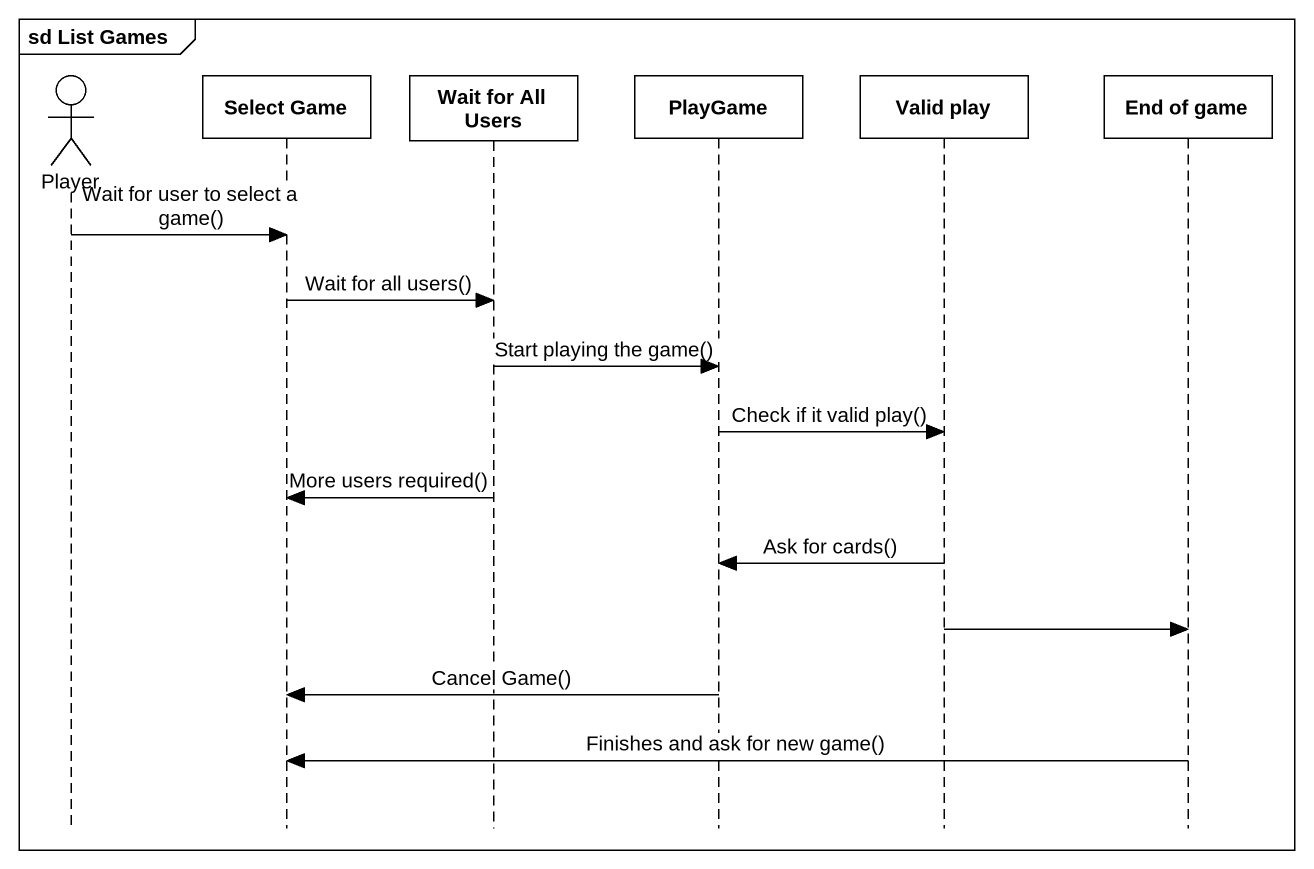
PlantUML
@startuml
mainframe sd List Games
hide footbox
actor Player
participant "Select Game" as Select_Game
participant "Wait for All Users" as Wait_for_All_Users
participant PlayGame
participant "Valid play" as Valid_play
participant "End of game" as End_of_game

Player -> Select_Game : Wait for user to select a game()
Select_Game -> Wait_for_All_Users : Wait for all users()
Wait_for_All_Users -> PlayGame : Start playing the game()
PlayGame -> Valid_play : Check if it valid play()
Wait_for_All_Users -> Select_Game : More users required()
Valid_play -> PlayGame : Ask for cards()
Valid_play -> End_of_game
PlayGame -> Select_Game : Cancel Game()
End_of_game -> Select_Game : Finishes and ask for new game()
@enduml
